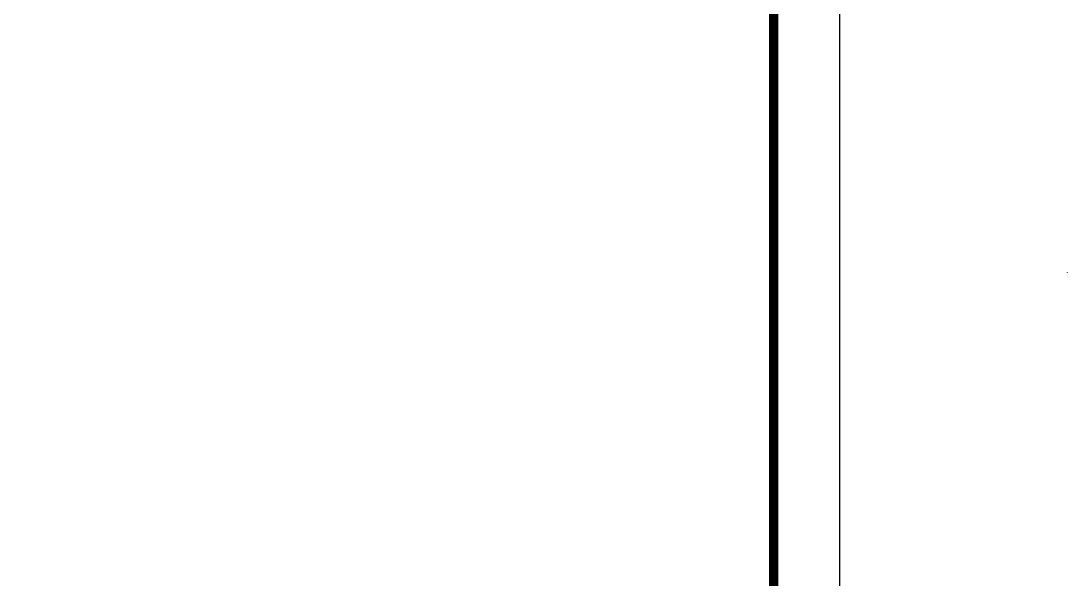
# Model space of a CAD drawing. Extents: x 16296680691 to 16296681378, y -37409617466 to -37409616989.
# Drawn here: x 16296681211.7 to 16296681378.2, y -37409617166.7 to -37409617078 of the extents above; entities that cross this region are included whole.
import ezdxf

# ---------------------------------------------------------------- set-up
doc = ezdxf.new("R2010")
doc.units = 0
doc.header["$LTSCALE"] = 10
doc.header["$MEASUREMENT"] = 0
doc.layers.get('0').update_dxf_attribs({"linetype": 'CONTINUOUS'})
doc.layers.add('레이어 1', color=7, linetype='CONTINUOUS', lineweight=0)

msp = doc.modelspace()

# ---------------------------------------------------------------- hatches: boundary and pattern name
at = {"layer": '레이어 1'}
h = msp.add_hatch(color=252, dxfattribs=at)
h.dxf.hatch_style = 2
edge = h.paths.add_edge_path()
edge.add_spline(control_points=[(16296681377.92625, -37409617117.94297), (16296681377.92625, -37409617117.94297), (16296681378.022369, -37409617117.899544), (16296681378.141439, -37409617117.945442), (16296681378.141439, -37409617117.945442), (16296681378.156191, -37409617117.951736), (16296681378.13698, -37409617117.97892), (16296681378.078991, -37409617118.056862), (16296681378.021851, -37409617118.073677), (16296681378.021851, -37409617118.073677), (16296681378.021851, -37409617118.073677), (16296681377.98045, -37409617118.088257), (16296681377.95717, -37409617118.060051), (16296681377.910151, -37409617118.004898), (16296681377.90872, -37409617117.972778), (16296681377.90872, -37409617117.972778), (16296681377.90872, -37409617117.972778), (16296681377.903851, -37409617117.948952), (16296681377.92625, -37409617117.94297)], knot_values=[0, 0, 0, 0, 1, 1, 1, 2, 2, 2, 3, 3, 3, 4, 4, 4, 5, 5, 5, 6, 6, 6, 6], degree=3, periodic=0)

# ---------------------------------------------------------------- linework, layer by layer
at = {"ltscale": 0.5}
msp.add_lwpolyline([(16296680690.900061, -37409617466.361633), (16296681341.900061, -37409617466.361633), (16296681341.900061, -37409616989.361633), (16296680690.900061, -37409616989.361633)], close=True, dxfattribs=at)
at = {"color": 5, "linetype": 'ByBlock', "lineweight": 200, "const_width": 1.5}
msp.add_lwpolyline([(16296680701.36825, -37409617445.936913), (16296681331.36825, -37409617445.936913), (16296681331.36825, -37409617000.436913), (16296680701.36825, -37409617000.436913)], close=True, dxfattribs=at)

doc.saveas('drawing.dxf')
